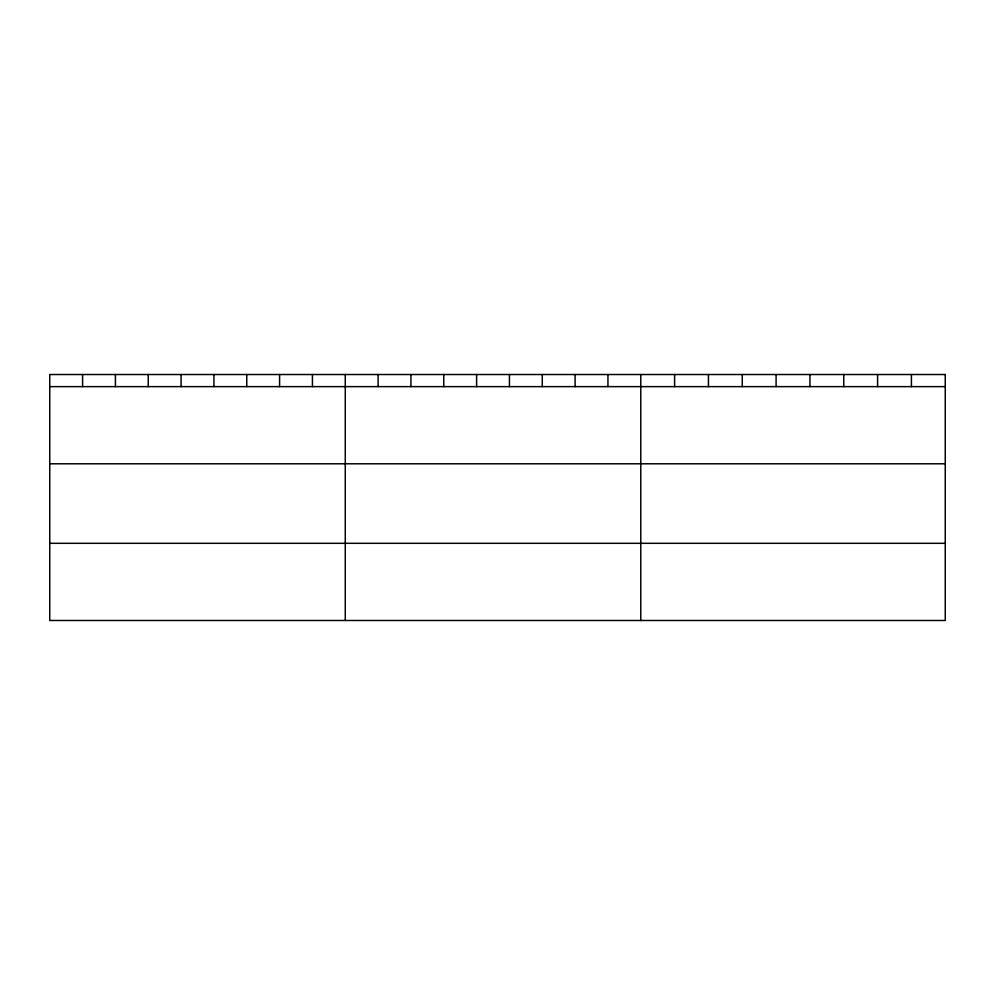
<?xml version="1.0" encoding="UTF-8"?>
<svg xmlns="http://www.w3.org/2000/svg" width="995" height="995" viewBox="0 0 995 995"><rect width="100%" height="100%" fill="white"/><g stroke="black" fill="none" stroke-linecap="round" stroke-linejoin="round"><path stroke-width="1.49" d="M49.75 386.632L945.25 386.632M49.75 463.794L945.25 463.794M49.75 543.307L945.25 543.307M911.42 374.518L911.42 386.632M877.59 374.518L877.59 386.632M843.76 374.518L843.76 386.632M809.93 374.518L809.93 386.632M776.1 374.518L776.1 386.632M742.27 374.518L742.27 386.632M708.44 374.518L708.44 386.632M674.61 374.518L674.61 386.632M640.78 374.518L640.78 620.482M607.945 374.518L607.945 386.632M575.11 374.518L575.11 386.632M542.275 374.518L542.275 386.632M509.44 374.518L509.44 386.632M476.605 374.518L476.605 386.632M443.77 374.518L443.77 386.632M410.935 374.518L410.935 386.632M378.1 374.518L378.1 386.632M345.265 374.518L345.265 620.482M312.43 374.518L312.43 386.632M279.595 374.518L279.595 386.632M246.76 374.518L246.76 386.632M213.925 374.518L213.925 386.632M181.09 374.518L181.09 386.632M148.255 374.518L148.255 386.632M115.42 374.518L115.42 386.632M82.585 374.518L82.585 386.632M945.25 374.518L49.75 374.518L49.75 620.482L945.25 620.482L945.25 374.518"/></g></svg>
